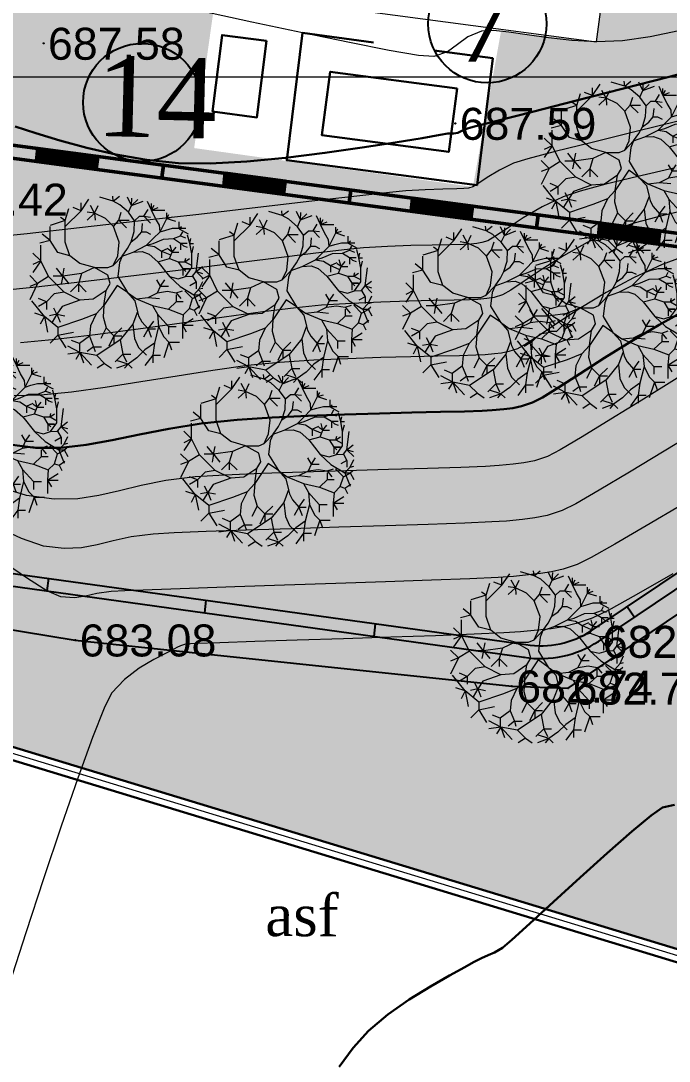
# Model space of a CAD drawing. Header units: feet. Extents: x 3381 to 683784, y 675186 to 4376258.
# Drawn here: x 682623.79 to 682644.05, y 4375672.92 to 4375705.45 of the extents above; entities that cross this region are included whole.
import ezdxf

# ---------------------------------------------------------------- set-up
doc = ezdxf.new("R2010")
doc.units = ezdxf.units.FT
doc.header["$MEASUREMENT"] = 0
doc.header["$PDMODE"] = 34
doc.header["$PDSIZE"] = 0.01
doc.linetypes.add('DUZ', pattern=[0])
doc.layers.get('0').update_dxf_attribs({"linetype": 'CONTINUOUS'})
for name, color, linetype in [('0_Point_Height', 2, 'CONTINUOUS'), ('0_Point_Point', 7, 'CONTINUOUS'), ('Layer8', 7, 'CONTINUOUS'), ('Yazilar', 7, 'CONTINUOUS')]:
    doc.layers.add(name, color=color, linetype=linetype)
for name, color, linetype, lineweight in [('ANA HORIZONTAL', 24, 'CONTINUOUS', 30), ('HORIZANTAL', 24, 'CONTINUOUS', 13), ('km setka', 170, 'CONTINUOUS', 15), ('su xtti', 7, 'CONTINUOUS', 30), ('дерево', 96, 'CONTINUOUS', 5)]:
    doc.layers.add(name, color=color, linetype=linetype, lineweight=lineweight)
doc.styles.get("Standard").update_dxf_attribs({"font": 'arial.ttf', "height": 2})
doc.styles.add('style5', font='ariall.ttf', dxfattribs={"height": 400})
doc.linetypes.add('FENCELINE2', pattern='A,6.35,-2.54,[132,ltypeshp.shx,S=2.54,R=0,X=-2.54,Y=0],-2.54,25.4', length=36.83)
pattern_1 = [(90, (1766.15535, 840.54114), (-0.707106781, 0.707106781), [0.1875, -1.226713563]), (45, (1766.1554, 840.5411), (-0.70710678119, 0.70710678119), [0.1875, -0.8125]), (135, (1766.1554, 840.5411), (-0.70710678119, -0.70710678119), [0.1875, -0.8125])]

# ---------------------------------------------------------------- blocks, each defined once
blk = doc.blocks.new('kuknar')
at = {"layer": 'дерево'}
for p, q in [((8656750.03, 4482479.77), (8656745.71, 4482481.06)), ((8656750.03, 4482479.77), (8656749.86, 4482481.34)), ((8656750.03, 4482479.77), (8656752.02, 4482481.34)), ((8656755.89, 4482478.34), (8656754.6, 4482481.06)), ((8656739.67, 4482476.7), (8656737.14, 4482477.71)), ((8656739.67, 4482476.7), (8656742.2, 4482480.4)), ((8656739.67, 4482476.7), (8656739.67, 4482479.23)), ((8656744.05, 4482475.86), (8656742.69, 4482478.39)), ((8656744.05, 4482475.86), (8656745.22, 4482478.39)), ((8656752.16, 4482478.62), (8656750.03, 4482479.77)), ((8656754.9, 4482476.18), (8656752.16, 4482478.62)), ((8656754.9, 4482476.18), (8656755.89, 4482478.34)), ((8656755.89, 4482478.34), (8656756.03, 4482480.78)), ((8656755.89, 4482478.34), (8656757.9, 4482480.33)), ((8656755.89, 4482478.34), (8656759.61, 4482479.77)), ((8656762.35, 4482476.89), (8656761.07, 4482479.63)), ((8656762.35, 4482476.89), (8656762.35, 4482479.04)), ((8656762.35, 4482476.89), (8656763.2, 4482478.48)), ((8656762.35, 4482476.89), (8656764.49, 4482477.75)), ((8656734.6, 4482473.51), (8656733.1, 4482474.52)), ((8656734.6, 4482473.51), (8656735.8, 4482477.38)), ((8656734.6, 4482471.66), (8656739.67, 4482476.7)), ((8656744.05, 4482475.86), (8656741.68, 4482476.21)), ((8656744.05, 4482475.86), (8656741.68, 4482473.68)), ((8656747.59, 4482474.17), (8656744.05, 4482475.86)), ((8656744.05, 4482475.86), (8656744.21, 4482473.68)), ((8656751.78, 4482473.68), (8656752.63, 4482476.21)), ((8656756.89, 4482473.47), (8656754.9, 4482476.18)), ((8656756.89, 4482473.47), (8656758.46, 4482474.9)), ((8656758.46, 4482474.9), (8656759.92, 4482474.9)), ((8656759.92, 4482474.9), (8656761.21, 4482477.05)), ((8656759.92, 4482474.9), (8656762.05, 4482472.74)), ((8656759.92, 4482474.9), (8656762.05, 4482474.61)), ((8656763.64, 4482474.17), (8656762.35, 4482476.89)), ((8656762.35, 4482476.89), (8656766.64, 4482476.89)), ((8656767.23, 4482474.17), (8656767.23, 4482476.04)), ((8656767.23, 4482474.17), (8656767.93, 4482475.46)), ((8656767.23, 4482474.17), (8656769.08, 4482474.75)), ((8656734.6, 4482473.51), (8656729.73, 4482471.99)), ((8656729.73, 4482467.11), (8656729.73, 4482471.66)), ((8656734.6, 4482471.66), (8656734.6, 4482473.51)), ((8656734.6, 4482466.6), (8656734.6, 4482471.66)), ((8656750.1, 4482471.66), (8656747.59, 4482474.17)), ((8656750.1, 4482471.66), (8656751.78, 4482473.68)), ((8656751.95, 4482466.6), (8656750.1, 4482471.66)), ((8656751.78, 4482473.68), (8656754.32, 4482471.15)), ((8656751.78, 4482473.68), (8656755.16, 4482473.68)), ((8656756.75, 4482470.02), (8656756.89, 4482473.47)), ((8656759.19, 4482469.88), (8656759.47, 4482472.6)), ((8656764.93, 4482472.01), (8656763.64, 4482474.17)), ((8656765.07, 4482469.88), (8656764.93, 4482472.01)), ((8656765.07, 4482469.88), (8656767.23, 4482474.17)), ((8656766.93, 4482470.44), (8656769.08, 4482471.03)), ((8656767.23, 4482474.17), (8656770.09, 4482473.3)), ((8656769.08, 4482471.03), (8656771.24, 4482471.03)), ((8656771.24, 4482471.03), (8656771.24, 4482473.16)), ((8656771.24, 4482471.03), (8656771.94, 4482471.59)), ((8656771.24, 4482471.03), (8656773.39, 4482471.03)), ((8656729.73, 4482467.11), (8656727.2, 4482469.13)), ((8656755.75, 4482466.72), (8656756.75, 4482470.02)), ((8656755.75, 4482466.72), (8656757.76, 4482468.15)), ((8656757.76, 4482468.15), (8656759.19, 4482469.88)), ((8656759.19, 4482469.88), (8656760.62, 4482469.88)), ((8656760.62, 4482469.88), (8656762.05, 4482469.15)), ((8656760.76, 4482465.57), (8656762.92, 4482467.72)), ((8656762.92, 4482467.72), (8656765.07, 4482469.88)), ((8656765.07, 4482469.88), (8656766.93, 4482470.44)), ((8656766.22, 4482467.58), (8656769.36, 4482467.72)), ((8656769.36, 4482467.72), (8656771.66, 4482468.59)), ((8656769.36, 4482467.72), (8656771.66, 4482466.29)), ((8656771.24, 4482470.86), (8656774.1, 4482469.29)), ((8656771.66, 4482468.59), (8656772.39, 4482469.88)), ((8656771.66, 4482468.59), (8656773.25, 4482468)), ((8656774.68, 4482466.15), (8656773.96, 4482468.87)), ((8656774.68, 4482466.15), (8656774.96, 4482467.72)), ((8656729.73, 4482467.11), (8656726.38, 4482466.27)), ((8656726.71, 4482460.55), (8656726.71, 4482465.59)), ((8656732.26, 4482463.22), (8656729.73, 4482467.11)), ((8656736.13, 4482462.22), (8656734.6, 4482466.6)), ((8656751.46, 4482462.22), (8656751.95, 4482466.6)), ((8656752.89, 4482462.12), (8656754.6, 4482464.56)), ((8656754.6, 4482464.56), (8656755.75, 4482466.72)), ((8656756.47, 4482463.41), (8656760.76, 4482465.57)), ((8656760.76, 4482465.57), (8656762.92, 4482466.15)), ((8656760.76, 4482465.57), (8656763.34, 4482465.15)), ((8656762.92, 4482466.15), (8656766.22, 4482467.58)), ((8656763.34, 4482465.15), (8656765.5, 4482463.72)), ((8656765.5, 4482463.72), (8656767.65, 4482464.7)), ((8656768.94, 4482463.41), (8656767.65, 4482464.28)), ((8656768.94, 4482463.41), (8656768.38, 4482465.57)), ((8656768.94, 4482463.41), (8656770.23, 4482465)), ((8656771.66, 4482466.29), (8656771.66, 4482464.14)), ((8656771.66, 4482466.29), (8656773.82, 4482466.29)), ((8656771.66, 4482466.29), (8656772.67, 4482465.43)), ((8656772.67, 4482465.43), (8656773.82, 4482465)), ((8656775.25, 4482462.85), (8656774.68, 4482466.15)), ((8656774.68, 4482466.15), (8656775.83, 4482466.15)), ((8656775.25, 4482462.85), (8656775.83, 4482465.15)), ((8656726.71, 4482460.55), (8656724.18, 4482463.06)), ((8656736.13, 4482462.22), (8656732.26, 4482463.22)), ((8656739.34, 4482459.71), (8656736.13, 4482462.22)), ((8656750.03, 4482459.12), (8656751.46, 4482462.22)), ((8656750.03, 4482459.12), (8656752.89, 4482462.12)), ((8656752.89, 4482462.12), (8656752.02, 4482459.99)), ((8656752.89, 4482462.12), (8656756.47, 4482463.41)), ((8656756.47, 4482463.41), (8656759.33, 4482463.55)), ((8656759.33, 4482463.55), (8656761.63, 4482462.71)), ((8656761.63, 4482462.71), (8656764.35, 4482460.27)), ((8656764.35, 4482460.27), (8656768.07, 4482461.28)), ((8656765.5, 4482463.72), (8656765.5, 4482461.56)), ((8656765.5, 4482463.72), (8656768.21, 4482462.57)), ((8656768.07, 4482461.28), (8656768.94, 4482463.41)), ((8656768.07, 4482461.28), (8656770.96, 4482460.27)), ((8656768.94, 4482463.41), (8656771.1, 4482463.41)), ((8656773.09, 4482460.27), (8656773.39, 4482461.42)), ((8656773.09, 4482460.27), (8656774.54, 4482461.28)), ((8656775.25, 4482458.4), (8656775.25, 4482462.85)), ((8656776.67, 4482457.11), (8656777.4, 4482462.99)), ((8656726.71, 4482460.55), (8656724.18, 4482459.36)), ((8656726.71, 4482460.55), (8656724.18, 4482456.85)), ((8656729.24, 4482455.49), (8656726.71, 4482460.55)), ((8656733.78, 4482455.65), (8656731.75, 4482458.18)), ((8656733.78, 4482455.65), (8656734.28, 4482458.18)), ((8656744, 4482458.4), (8656739.34, 4482459.71)), ((8656744, 4482458.4), (8656739.83, 4482456.5)), ((8656748.29, 4482455.96), (8656744, 4482458.4)), ((8656744, 4482458.4), (8656748.29, 4482458.4)), ((8656748.29, 4482458.4), (8656750.03, 4482459.12)), ((8656752.02, 4482459.99), (8656751.46, 4482455.54)), ((8656764.35, 4482460.27), (8656768.07, 4482455.54)), ((8656770.96, 4482460.27), (8656773.09, 4482460.27)), ((8656770.96, 4482460.27), (8656772.39, 4482457.97)), ((8656772.39, 4482457.97), (8656774.54, 4482457.97)), ((8656774.54, 4482457.97), (8656772.39, 4482457.97)), ((8656772.39, 4482457.97), (8656772.39, 4482455.82)), ((8656772.39, 4482457.97), (8656773.39, 4482457.11)), ((8656773.09, 4482460.27), (8656774.96, 4482459.26)), ((8656773.25, 4482455.54), (8656775.25, 4482458.4)), ((8656776.67, 4482457.11), (8656778.69, 4482458.7)), ((8656725.7, 4482453.31), (8656723.17, 4482455.82)), ((8656729.24, 4482455.49), (8656725.7, 4482453.31)), ((8656734.28, 4482450.45), (8656729.24, 4482455.49)), ((8656733.78, 4482455.65), (8656730.74, 4482455.65)), ((8656733.78, 4482455.65), (8656733.27, 4482453.15)), ((8656739.83, 4482456.5), (8656733.78, 4482455.65)), ((8656733.78, 4482455.65), (8656735.8, 4482453.15)), ((8656739.83, 4482456.5), (8656738.82, 4482453.15)), ((8656749.02, 4482453.24), (8656748.29, 4482455.96)), ((8656751.46, 4482455.54), (8656754.6, 4482450.38)), ((8656765.26, 4482452.47), (8656764.07, 4482454.48)), ((8656765.26, 4482452.47), (8656766.6, 4482454.48)), ((8656768.07, 4482455.54), (8656771.52, 4482452.37)), ((8656768.07, 4482455.54), (8656770.96, 4482454.81)), ((8656770.96, 4482454.81), (8656773.25, 4482455.54)), ((8656773.25, 4482455.54), (8656775.53, 4482455.68)), ((8656775.53, 4482455.68), (8656776.67, 4482457.11)), ((8656775.53, 4482455.68), (8656776.67, 4482453.66)), ((8656776.67, 4482457.11), (8656778.83, 4482454.95)), ((8656776.67, 4482457.11), (8656778.69, 4482456.54)), ((8656725.7, 4482453.31), (8656723.17, 4482452.3)), ((8656725.7, 4482453.31), (8656723.17, 4482448.08)), ((8656738.82, 4482453.15), (8656736.29, 4482450.61)), ((8656738.82, 4482453.15), (8656741.35, 4482450.61)), ((8656738.82, 4482453.15), (8656738.82, 4482450.61)), ((8656747.73, 4482451.08), (8656743.53, 4482448.25)), ((8656751.32, 4482452.68), (8656747, 4482446.21)), ((8656747, 4482446.21), (8656747.73, 4482451.08)), ((8656747.73, 4482451.08), (8656749.02, 4482453.24)), ((8656754.6, 4482450.38), (8656751.32, 4482452.68)), ((8656764.25, 4482450.26), (8656765.26, 4482452.47)), ((8656765.26, 4482452.47), (8656767.77, 4482452.47)), ((8656770.3, 4482450.26), (8656772.32, 4482450.94)), ((8656771.52, 4482452.37), (8656775.97, 4482449.65)), ((8656775.53, 4482448.41), (8656773, 4482450.94)), ((8656776.67, 4482453.66), (8656774.68, 4482452.51)), ((8656775.97, 4482449.65), (8656777.68, 4482451.53)), ((8656776.67, 4482453.66), (8656776.67, 4482451.53)), ((8656777.68, 4482451.53), (8656778.83, 4482453.97)), ((8656777.68, 4482451.53), (8656778.83, 4482451.81)), ((8656727.88, 4482442.69), (8656723.85, 4482447.75)), ((8656728.56, 4482447.4), (8656726.03, 4482448.41)), ((8656731.09, 4482449.93), (8656728.56, 4482447.4)), ((8656734.28, 4482450.45), (8656731.09, 4482449.93)), ((8656739.34, 4482447.92), (8656733.6, 4482445.9)), ((8656739.34, 4482447.92), (8656734.28, 4482450.45)), ((8656743.53, 4482448.25), (8656739.34, 4482447.92)), ((8656754.6, 4482450.38), (8656757.48, 4482448.36)), ((8656754.6, 4482450.38), (8656757.01, 4482447.75)), ((8656757.01, 4482447.75), (8656757.85, 4482444.22)), ((8656757.48, 4482448.36), (8656761.21, 4482448.76)), ((8656757.48, 4482448.36), (8656762.64, 4482446.21)), ((8656761.21, 4482448.76), (8656764.25, 4482450.26)), ((8656761.21, 4482448.76), (8656764.91, 4482448.41)), ((8656764.25, 4482450.26), (8656767.44, 4482450.78)), ((8656767.44, 4482450.78), (8656770.3, 4482450.26)), ((8656770.3, 4482450.26), (8656771.82, 4482448.41)), ((8656770.37, 4482447.5), (8656770.37, 4482449.65)), ((8656774.52, 4482445.22), (8656775.53, 4482448.41)), ((8656775.53, 4482448.41), (8656778.06, 4482449.77)), ((8656775.97, 4482449.65), (8656777.68, 4482445.36)), ((8656775.97, 4482449.65), (8656777.68, 4482449.65)), ((8656777.68, 4482449.65), (8656778.55, 4482450.38)), ((8656777.68, 4482449.65), (8656778.83, 4482447.5)), ((8656728.56, 4482447.4), (8656726.03, 4482445.9)), ((8656728.56, 4482447.4), (8656728.56, 4482444.9)), ((8656731.93, 4482443.37), (8656730.9, 4482445.39)), ((8656733.6, 4482445.9), (8656731.93, 4482443.37)), ((8656747, 4482446.21), (8656744.54, 4482443.54)), ((8656747, 4482446.21), (8656746.75, 4482442.53)), ((8656757.85, 4482444.22), (8656756.33, 4482440.16)), ((8656757.85, 4482444.22), (8656758.18, 4482442.86)), ((8656762.64, 4482446.21), (8656767.79, 4482445.06)), ((8656762.64, 4482446.21), (8656764.25, 4482443.37)), ((8656767.79, 4482445.06), (8656770.37, 4482447.5)), ((8656767.79, 4482445.06), (8656772.53, 4482443.21)), ((8656770.37, 4482447.5), (8656772.53, 4482447.5)), ((8656772.53, 4482443.21), (8656774.52, 4482445.22)), ((8656774.52, 4482445.22), (8656776.02, 4482444.71)), ((8656776.02, 4482444.71), (8656777.87, 4482446.07)), ((8656776.02, 4482444.71), (8656776.86, 4482443.04)), ((8656727.88, 4482442.69), (8656724.85, 4482443.7)), ((8656727.88, 4482442.69), (8656726.54, 4482440.16)), ((8656732.26, 4482439.15), (8656727.88, 4482442.69)), ((8656727.88, 4482442.69), (8656728.89, 4482437.65)), ((8656731.93, 4482443.37), (8656729.57, 4482442.86)), ((8656731.93, 4482443.37), (8656730.41, 4482440.84)), ((8656731.93, 4482443.37), (8656734.44, 4482442.86)), ((8656731.93, 4482443.37), (8656732.94, 4482440.84)), ((8656739.83, 4482441.68), (8656732.26, 4482439.15)), ((8656744.54, 4482443.54), (8656739.83, 4482441.68)), ((8656744.54, 4482443.54), (8656742.69, 4482439.67)), ((8656746.75, 4482442.53), (8656747.75, 4482438.99)), ((8656758.18, 4482442.86), (8656759.19, 4482441)), ((8656759.19, 4482441), (8656761.21, 4482438.66)), ((8656761.21, 4482438.66), (8656763.06, 4482441.19)), ((8656764.25, 4482443.37), (8656764.58, 4482439.5)), ((8656764.25, 4482443.37), (8656767.77, 4482439.5)), ((8656772.53, 4482443.21), (8656772.25, 4482439.9)), ((8656772.25, 4482439.9), (8656775.69, 4482442.06)), ((8656732.26, 4482439.15), (8656732.26, 4482436.65)), ((8656732.26, 4482436.65), (8656737.3, 4482437.65)), ((8656742.69, 4482439.67), (8656742.36, 4482436.29)), ((8656747.75, 4482438.99), (8656746.07, 4482435.64)), ((8656747.75, 4482438.99), (8656750.26, 4482436.46)), ((8656750.26, 4482436.46), (8656752.79, 4482438.99)), ((8656756.33, 4482440.16), (8656752.3, 4482435.12)), ((8656756.33, 4482440.16), (8656756.85, 4482435.64)), ((8656761.21, 4482438.66), (8656759.71, 4482435.97)), ((8656761.21, 4482438.66), (8656763.57, 4482438.66)), ((8656761.21, 4482438.66), (8656762.21, 4482435.97)), ((8656764.58, 4482439.5), (8656763.25, 4482434.11)), ((8656764.58, 4482439.5), (8656766.27, 4482436.13)), ((8656767.77, 4482439.5), (8656767.77, 4482436.97)), ((8656767.77, 4482439.5), (8656770.3, 4482439.5)), ((8656772.25, 4482439.9), (8656772.25, 4482435.61)), ((8656772.25, 4482439.9), (8656773.53, 4482437.75)), ((8656772.25, 4482439.9), (8656775.69, 4482439.9)), ((8656732.26, 4482436.65), (8656729.73, 4482434.11)), ((8656732.26, 4482436.65), (8656734.79, 4482432.59)), ((8656739.15, 4482433.95), (8656736.64, 4482434.96)), ((8656742.36, 4482436.29), (8656739.15, 4482433.95)), ((8656742.36, 4482436.29), (8656743.7, 4482432.94)), ((8656752.3, 4482435.12), (8656744.71, 4482430.08)), ((8656750.26, 4482436.46), (8656748.6, 4482433.11)), ((8656750.26, 4482436.46), (8656752.79, 4482436.46)), ((8656750.26, 4482436.46), (8656750.26, 4482433.95)), ((8656752.3, 4482435.12), (8656753.14, 4482430.57)), ((8656756.85, 4482435.64), (8656758.18, 4482432.75)), ((8656766.27, 4482436.13), (8656767.96, 4482434.44)), ((8656767.96, 4482434.44), (8656766.27, 4482429.4)), ((8656767.96, 4482434.44), (8656771.31, 4482434.44)), ((8656767.96, 4482434.44), (8656768.8, 4482431.93)), ((8656739.34, 4482431.09), (8656735.45, 4482433.11)), ((8656739.34, 4482431.09), (8656735.45, 4482430.57)), ((8656739.34, 4482431.09), (8656737.98, 4482428.89)), ((8656739.15, 4482433.95), (8656739.15, 4482431.42)), ((8656744.71, 4482430.08), (8656739.34, 4482431.09)), ((8656739.34, 4482431.09), (8656743.04, 4482427.04)), ((8656739.34, 4482431.09), (8656740.51, 4482427.72)), ((8656743.7, 4482432.94), (8656741.68, 4482431.42)), ((8656743.7, 4482432.94), (8656746.23, 4482432.94)), ((8656743.7, 4482432.94), (8656744.21, 4482431.42)), ((8656760.2, 4482431.93), (8656757.67, 4482429.4)), ((8656758.18, 4482432.75), (8656760.71, 4482430.25)), ((8656763.25, 4482434.11), (8656760.2, 4482431.93)), ((8656763.25, 4482434.11), (8656762.73, 4482430.25)), ((8656744.71, 4482430.08), (8656747.24, 4482427.55)), ((8656747.24, 4482427.55), (8656744.89, 4482426.03)), ((8656747.24, 4482427.55), (8656749.44, 4482426.03)), ((8656753.14, 4482430.57), (8656750.61, 4482428.04)), ((8656754.81, 4482427.39), (8656751.1, 4482428.56)), ((8656753.14, 4482430.57), (8656755.65, 4482430.57)), ((8656753.14, 4482430.57), (8656754.32, 4482428.04)), ((8656757.67, 4482429.4), (8656754.81, 4482427.39)), ((8656762.73, 4482430.25), (8656760.2, 4482426.87)), ((8656762.73, 4482430.25), (8656765.26, 4482430.25)), ((8656762.73, 4482430.25), (8656762.73, 4482427.72)), ((8656754.81, 4482427.39), (8656751.1, 4482426.03)), ((8656754.81, 4482427.39), (8656753.64, 4482426.03)), ((8656754.81, 4482427.39), (8656756.17, 4482426.03))]:
    blk.add_line(p, q, dxfattribs=at)

msp = doc.modelspace()

# ---------------------------------------------------------------- hatches: boundary and pattern name
at = {"lineweight": 25}
h = msp.add_hatch(dxfattribs=at)
h.set_pattern_fill('GRASS', color=3)
h.set_pattern_definition(pattern_1)
edge = h.paths.add_edge_path(flags=16)
edge.add_arc((682579.126, 4375717.036), 3.56, 0, 360)
edge = h.paths.add_edge_path()
edge.add_line((682581.918, 4375719.244), (682586.455, 4375718.637))
edge.add_line((682586.455, 4375718.637), (682586.842, 4375721.526))
edge.add_line((682586.842, 4375721.526), (682579.516, 4375722.515))
edge.add_line((682579.516, 4375722.515), (682581.657, 4375738.371))
edge.add_line((682581.657, 4375738.371), (682590.03, 4375737.24))
edge.add_line((682590.03, 4375737.24), (682590.757, 4375742.624))
edge.add_line((682590.757, 4375742.624), (682586.105, 4375743.295))
edge.add_line((682586.105, 4375743.295), (682586.919, 4375748.936))
edge.add_line((682586.919, 4375748.936), (682595.041, 4375747.783))
edge.add_line((682595.041, 4375747.783), (682598.787, 4375774.898))
edge.add_line((682598.787, 4375774.898), (682598.88, 4375775.588))
edge.add_line((682598.88, 4375775.588), (682598.609, 4375775.095))
edge.add_line((682598.609, 4375775.095), (682561.072, 4375701.765))
edge.add_line((682561.072, 4375701.765), (682652.667, 4375673.889))
edge.add_line((682652.667, 4375673.889), (682684.525, 4375754.529))
edge.add_line((682684.525, 4375754.529), (682677.414, 4375757.25))
edge.add_line((682677.414, 4375757.25), (682675.66, 4375752.667))
edge.add_line((682675.66, 4375752.667), (682667.296, 4375755.6))
edge.add_arc((682826.725, 4375690.715), 172.127, 157.85455, 159.31778)
edge.add_line((682665.691, 4375751.508), (682679.056, 4375749.711))
edge.add_line((682679.056, 4375749.711), (682678.314, 4375744.463))
edge.add_line((682678.314, 4375744.463), (682664.985, 4375746.27))
edge.add_arc((682665.285, 4375743.129), 3.155, 95.4615, 167.5925)
edge.add_line((682662.203, 4375743.807), (682662.203, 4375742.852))
edge.add_line((682662.203, 4375742.852), (682663.87, 4375743.246))
edge.add_line((682663.87, 4375743.246), (682669.462, 4375742.267))
edge.add_line((682669.462, 4375742.267), (682667.512, 4375729.083))
edge.add_line((682667.512, 4375729.083), (682667.293, 4375729.083))
edge.add_line((682667.293, 4375729.083), (682662.203, 4375729.801))
edge.add_line((682662.203, 4375729.801), (682662.815, 4375735.168))
edge.add_line((682662.815, 4375735.168), (682667.918, 4375734.469))
edge.add_line((682667.918, 4375734.469), (682668.269, 4375737.031))
edge.add_line((682668.269, 4375737.031), (682663.089, 4375737.741))
edge.add_line((682663.089, 4375737.741), (682663.684, 4375742.829))
edge.add_line((682663.684, 4375742.829), (682662.104, 4375742.62))
edge.add_line((682662.104, 4375742.62), (682660.048, 4375726.654))
edge.add_line((682660.048, 4375726.654), (682668.784, 4375725.445))
edge.add_line((682668.784, 4375725.445), (682667.953, 4375718.089))
edge.add_line((682667.953, 4375718.089), (682659.17, 4375719.305))
edge.add_line((682659.17, 4375719.305), (682658.791, 4375716.654))
edge.add_line((682658.791, 4375716.654), (682652.663, 4375717.458))
edge.add_arc((682652.227, 4375707.467), 10, 87.4993, 110.7786)
edge.add_line((682648.679, 4375716.817), (682658.429, 4375715.391))
edge.add_line((682658.429, 4375715.391), (682657.802, 4375711.896))
edge.add_line((682657.802, 4375711.896), (682654.491, 4375712.422))
edge.add_line((682654.491, 4375712.422), (682654.885, 4375715.496))
edge.add_line((682654.885, 4375715.496), (682652.353, 4375715.831))
edge.add_line((682652.353, 4375715.831), (682651.948, 4375712.769))
edge.add_line((682651.948, 4375712.769), (682648.624, 4375713.209))
edge.add_line((682648.624, 4375713.209), (682648.977, 4375716.307))
edge.add_line((682648.977, 4375716.307), (682648.183, 4375716.613))
edge.add_arc((682652.396, 4375707.255), 10.263, 114.2395, 179.0096)
edge.add_line((682642.135, 4375707.432), (682641.785, 4375704.796))
edge.add_line((682641.785, 4375704.796), (682638.798, 4375705.123))
edge.add_line((682638.798, 4375705.123), (682637.918, 4375700.26))
edge.add_line((682637.918, 4375700.26), (682629.208, 4375701.474))
edge.add_line((682629.208, 4375701.474), (682629.896, 4375706.374))
edge.add_line((682629.896, 4375706.374), (682622.97, 4375707.293))
edge.add_line((682622.97, 4375707.293), (682622.557, 4375704.184))
edge.add_line((682622.557, 4375704.184), (682595.928, 4375707.777))
edge.add_line((682595.928, 4375707.777), (682585.207, 4375709.32))
edge.add_line((682585.207, 4375709.32), (682586.256, 4375717.15))
edge.add_line((682586.256, 4375717.15), (682582.635, 4375717.635))
edge.add_arc((682579.126, 4375717.036), 3.56, 9.688, 38.3434)
h = msp.add_hatch(dxfattribs=at)
h.set_pattern_fill('GRASS', color=3)
h.set_pattern_definition(pattern_1)
edge = h.paths.add_edge_path(flags=16)
edge.add_arc((682579.126, 4375717.036), 3.56, 0, 360)
edge = h.paths.add_edge_path()
edge.add_line((682581.918, 4375719.244), (682586.455, 4375718.637))
edge.add_line((682586.455, 4375718.637), (682586.842, 4375721.526))
edge.add_line((682586.842, 4375721.526), (682579.516, 4375722.515))
edge.add_line((682579.516, 4375722.515), (682581.657, 4375738.371))
edge.add_line((682581.657, 4375738.371), (682590.03, 4375737.24))
edge.add_line((682590.03, 4375737.24), (682590.757, 4375742.624))
edge.add_line((682590.757, 4375742.624), (682586.105, 4375743.295))
edge.add_line((682586.105, 4375743.295), (682586.919, 4375748.936))
edge.add_line((682586.919, 4375748.936), (682595.041, 4375747.783))
edge.add_line((682595.041, 4375747.783), (682598.787, 4375774.898))
edge.add_line((682598.787, 4375774.898), (682598.88, 4375775.588))
edge.add_line((682598.88, 4375775.588), (682598.609, 4375775.095))
edge.add_line((682598.609, 4375775.095), (682561.072, 4375701.765))
edge.add_line((682561.072, 4375701.765), (682652.667, 4375673.889))
edge.add_line((682652.667, 4375673.889), (682684.525, 4375754.529))
edge.add_line((682684.525, 4375754.529), (682677.414, 4375757.25))
edge.add_line((682677.414, 4375757.25), (682675.66, 4375752.667))
edge.add_line((682675.66, 4375752.667), (682667.296, 4375755.6))
edge.add_arc((682826.725, 4375690.715), 172.127, 157.85455, 159.31778)
edge.add_line((682665.691, 4375751.508), (682679.056, 4375749.711))
edge.add_line((682679.056, 4375749.711), (682678.314, 4375744.463))
edge.add_line((682678.314, 4375744.463), (682664.985, 4375746.27))
edge.add_arc((682665.285, 4375743.129), 3.155, 95.4615, 167.5925)
edge.add_line((682662.203, 4375743.807), (682662.203, 4375742.852))
edge.add_line((682662.203, 4375742.852), (682663.87, 4375743.246))
edge.add_line((682663.87, 4375743.246), (682669.462, 4375742.267))
edge.add_line((682669.462, 4375742.267), (682667.512, 4375729.083))
edge.add_line((682667.512, 4375729.083), (682667.293, 4375729.083))
edge.add_line((682667.293, 4375729.083), (682662.203, 4375729.801))
edge.add_line((682662.203, 4375729.801), (682662.815, 4375735.168))
edge.add_line((682662.815, 4375735.168), (682667.918, 4375734.469))
edge.add_line((682667.918, 4375734.469), (682668.269, 4375737.031))
edge.add_line((682668.269, 4375737.031), (682663.089, 4375737.741))
edge.add_line((682663.089, 4375737.741), (682663.684, 4375742.829))
edge.add_line((682663.684, 4375742.829), (682662.104, 4375742.62))
edge.add_line((682662.104, 4375742.62), (682660.048, 4375726.654))
edge.add_line((682660.048, 4375726.654), (682668.784, 4375725.445))
edge.add_line((682668.784, 4375725.445), (682667.953, 4375718.089))
edge.add_line((682667.953, 4375718.089), (682659.17, 4375719.305))
edge.add_line((682659.17, 4375719.305), (682658.791, 4375716.654))
edge.add_line((682658.791, 4375716.654), (682652.663, 4375717.458))
edge.add_arc((682652.227, 4375707.467), 10, 87.4993, 110.7786)
edge.add_line((682648.679, 4375716.817), (682658.429, 4375715.391))
edge.add_line((682658.429, 4375715.391), (682657.802, 4375711.896))
edge.add_line((682657.802, 4375711.896), (682654.491, 4375712.422))
edge.add_line((682654.491, 4375712.422), (682654.885, 4375715.496))
edge.add_line((682654.885, 4375715.496), (682652.353, 4375715.831))
edge.add_line((682652.353, 4375715.831), (682651.948, 4375712.769))
edge.add_line((682651.948, 4375712.769), (682648.624, 4375713.209))
edge.add_line((682648.624, 4375713.209), (682648.977, 4375716.307))
edge.add_line((682648.977, 4375716.307), (682648.183, 4375716.613))
edge.add_arc((682652.396, 4375707.255), 10.263, 114.2395, 179.0096)
edge.add_line((682642.135, 4375707.432), (682641.785, 4375704.796))
edge.add_line((682641.785, 4375704.796), (682638.798, 4375705.123))
edge.add_line((682638.798, 4375705.123), (682637.918, 4375700.26))
edge.add_line((682637.918, 4375700.26), (682629.208, 4375701.474))
edge.add_line((682629.208, 4375701.474), (682629.896, 4375706.374))
edge.add_line((682629.896, 4375706.374), (682622.97, 4375707.293))
edge.add_line((682622.97, 4375707.293), (682623.404, 4375710.567))
edge.add_arc((682620.431, 4375710.962), 3, 352.4412, 442.1402)
edge.add_line((682620.841, 4375713.934), (682608.946, 4375715.58))
edge.add_line((682608.946, 4375715.58), (682607.684, 4375706.157))
edge.add_line((682607.684, 4375706.157), (682600.38, 4375707.136))
edge.add_line((682600.38, 4375707.136), (682601.634, 4375716.585))
edge.add_line((682601.634, 4375716.585), (682598.619, 4375717.007))
edge.add_line((682598.619, 4375717.007), (682597.358, 4375707.502))
edge.add_line((682597.358, 4375707.502), (682595.928, 4375707.777))
edge.add_line((682595.928, 4375707.777), (682585.207, 4375709.32))
edge.add_line((682585.207, 4375709.32), (682586.256, 4375717.15))
edge.add_line((682586.256, 4375717.15), (682582.635, 4375717.635))
edge.add_arc((682579.126, 4375717.036), 3.56, 9.688, 38.3434)
at = {"lineweight": 50}
h = msp.add_hatch(dxfattribs=at)
h.set_pattern_fill('ANSI31', scale=0.3, angle=-0.0118)
h.set_pattern_definition([(44.9882312419, (-3355.419316, -193.95365), (-0.0265110571503, 0.02652195031993), [])])
h.paths.add_polyline_path([(682624.327, 4375701.461), (682626.202, 4375701.21), (682626.148, 4375700.827), (682624.283, 4375701.074)])
h = msp.add_hatch(dxfattribs=at)
h.set_pattern_fill('ANSI31', scale=0.3, angle=-0.0118)
h.set_pattern_definition([(44.9882312419, (-3349.572713, -194.743585), (-0.0265110571503, 0.02652195031993), [])])
h.paths.add_polyline_path([(682630.175, 4375700.686), (682632.049, 4375700.437), (682631.995, 4375700.037), (682630.13, 4375700.284)])
h = msp.add_hatch(dxfattribs=at)
h.set_pattern_fill('ANSI31', scale=0.3, angle=-0.0118)
h.set_pattern_definition([(44.9882312419, (-3343.71086, -195.52407), (-0.0265110571503, 0.02652195031993), [])])
h.paths.add_polyline_path([(682636.037, 4375699.908), (682637.912, 4375699.658), (682637.856, 4375699.257), (682635.992, 4375699.503)])
h = msp.add_hatch(dxfattribs=at)
h.set_pattern_fill('ANSI31', scale=0.3, angle=-0.0118)
h.set_pattern_definition([(44.9882312419, (-3337.862755, -196.302728), (-0.0265110571503, 0.02652195031993), [])])
h.paths.add_polyline_path([(682641.886, 4375699.131), (682643.761, 4375698.881), (682643.705, 4375698.478), (682641.84, 4375698.725)])

# ---------------------------------------------------------------- linework, layer by layer
at = {"color": 7, "lineweight": 50}
for p, q in [((682628.248, 4375700.942, -686.994), (682628.197, 4375700.557, -686.994)), ((682634.108, 4375700.148, -686.994), (682634.057, 4375699.765, -686.994)), ((682639.957, 4375699.371, -686.994), (682639.905, 4375698.986, -686.994))]:
    msp.add_line(p, q, dxfattribs=at)
at = {"linetype": 'Continuous'}
for p, q in [((682641.62, 4375686.382, -4.224), (682658.033, 4375697.417, -4.152)), ((682641.843, 4375686.05, -4.224), (682658.256, 4375697.085, -4.152)), ((682617.687, 4375688.991, -3.265), (682639.569, 4375685.95, -4.224)), ((682617.234, 4375688.65, -3.248), (682639.514, 4375685.553, -4.224)), ((682624.654, 4375688.023, -686.994), (682624.607, 4375687.626, -686.994)), ((682629.577, 4375687.339, -686.994), (682629.53, 4375686.941, -686.994)), ((682642.743, 4375687.138, -686.994), (682642.967, 4375686.806, -686.994)), ((682634.869, 4375686.603, -686.994), (682634.822, 4375686.206, -686.994)), ((682639.137, 4375684.652, -4.257), (682640.898, 4375684.587, -4.285))]:
    msp.add_line(p, q, dxfattribs=at)
at = {"color": 30, "linetype": 'Continuous'}
for p, q in [((682640.898, 4375684.587, -4.285), (682652.125, 4375692.18, -4.174)), ((682614.496, 4375687.869, -3.293), (682625.493, 4375686.093, -3.919)), ((682625.493, 4375686.093, -3.919), (682639.137, 4375684.652, -4.257))]:
    msp.add_line(p, q, dxfattribs=at)
at = {"color": 7, "lineweight": 30, "elevation": -686.994}
for points in [[(682672.67, 4375759.494), (682685.045, 4375754.758), (682652.903, 4375673.398), (682560.498, 4375701.522), (682603.689, 4375785.894), (682663.328, 4375763.07)], [(682672.527, 4375759.121), (682684.525, 4375754.529), (682652.667, 4375673.889), (682561.072, 4375701.765), (682603.881, 4375785.393), (682663.185, 4375762.696)]]:
    msp.add_lwpolyline(points, dxfattribs=at)
at = {"color": 1, "lineweight": 0, "elevation": -686.994}
msp.add_lwpolyline([(682560.785, 4375701.643), (682603.785, 4375785.643), (682684.785, 4375754.643), (682652.785, 4375673.643)], close=True, dxfattribs=at)
at = {"color": 7, "lineweight": 50, "elevation": -686.994}
for points in [[(682663.437, 4375762.629), (682663.612, 4375762.99), (682638.289, 4375772.672), (682599.394, 4375777.506), (682564.349, 4375709.042), (682661.897, 4375696.054), (682677.674, 4375735.97), (682677.315, 4375736.112), (682661.639, 4375696.507), (682564.984, 4375709.345), (682599.673, 4375777.072), (682638.188, 4375772.298), (682663.437, 4375762.629)], [(682624.327, 4375701.463), (682626.2, 4375701.214), (682626.149, 4375700.829), (682624.284, 4375701.078), (682624.327, 4375701.463)], [(682630.175, 4375700.686), (682632.049, 4375700.437), (682631.996, 4375700.037), (682630.13, 4375700.286), (682630.175, 4375700.686)], [(682636.037, 4375699.907), (682637.911, 4375699.658), (682637.858, 4375699.259), (682635.992, 4375699.507), (682636.035, 4375699.892)], [(682641.886, 4375699.13), (682643.759, 4375698.882), (682643.705, 4375698.478), (682641.84, 4375698.727), (682641.883, 4375699.112)]]:
    msp.add_lwpolyline(points, dxfattribs=at)
at = {"color": 7, "lineweight": 18, "elevation": -686.994}
msp.add_lwpolyline([(682621.483, 4375707.49), (682641.785, 4375704.796), (682642.314, 4375708.783, -0.415845), (682653.598, 4375717.373), (682658.791, 4375716.654)], format="xyb", dxfattribs=at)
at = {"color": 7, "linetype": 'DUZ', "lineweight": 30, "ltscale": 0.5, "flags": 128}
for points, elevation in [([(682631.469, 4375704.823), (682631.17, 4375702.433), (682629.782, 4375702.618), (682630.081, 4375705.008)], -686.994), ([(682637.425, 4375703.339), (682633.459, 4375703.858), (682633.199, 4375701.875), (682637.165, 4375701.356)], 1.006)]:
    msp.add_lwpolyline(points, close=True, dxfattribs=dict(at, elevation=elevation))
at = {"color": 7, "linetype": 'FENCELINE2', "lineweight": 30, "ltscale": 0.05, "elevation": 1.006, "flags": 128}
msp.add_lwpolyline([(682634.811, 4375704.779), (682632.59, 4375705.075), (682632.101, 4375701.095), (682638.05, 4375700.316), (682638.54, 4375704.282), (682636.709, 4375704.526)], dxfattribs=at)
at = {"color": 7, "linetype": 'DUZ', "lineweight": 25}
for centre in [(682638.369, 4375705.357, 7766.472), (682627.581, 4375702.902, 8973.194)]:
    msp.add_circle(centre, 1.846, dxfattribs=at)
at = {"linetype": 'Continuous'}
for radius in [2.887, 3.287]:
    msp.add_arc((682640.039, 4375688.799, -4.224), radius, 260.8092, 303.2828, dxfattribs=at)
at = {"layer": '0_Point_Point'}
for p in [(682624.502, 4375704.75, 0.583), (682637.369, 4375702.246, 0.595), (682625.493, 4375686.093, -3.919), (682641.843, 4375686.05, -4.208), (682639.514, 4375685.553, -4.224), (682639.137, 4375684.652, -4.257), (682640.898, 4375684.587, -4.285)]:
    msp.add_point(p, dxfattribs=at)
at = {"layer": 'ANA HORIZONTAL', "color": 32, "lineweight": 30}
for points, elevation in [([(682645.426, 4375704.066), (682644.053, 4375703.706), (682642.579, 4375703.323), (682641.117, 4375702.948), (682639.78, 4375702.606), (682638.681, 4375702.325), (682637.931, 4375702.134), (682637.644, 4375702.059), (682637.548, 4375702), (682637.452, 4375701.946), (682637.32, 4375701.934), (682637.135, 4375701.928), (682636.899, 4375701.888), (682636.329, 4375701.789), (682635.491, 4375701.649), (682634.456, 4375701.488), (682633.292, 4375701.322), (682632.067, 4375701.173), (682630.851, 4375701.058), (682629.713, 4375700.996), (682628.72, 4375701.005), (682627.723, 4375701.105), (682626.759, 4375701.272), (682625.849, 4375701.483), (682625.009, 4375701.714), (682624.258, 4375701.942), (682623.614, 4375702.144)], 0.506), ([(682644.589, 4375696.412), (682643.738, 4375695.951), (682642.871, 4375695.437), (682642.03, 4375694.913), (682641.258, 4375694.418), (682640.597, 4375693.993), (682640.09, 4375693.679), (682639.781, 4375693.516), (682639.441, 4375693.405), (682639.165, 4375693.347), (682638.882, 4375693.315), (682638.521, 4375693.278), (682638.204, 4375693.259), (682637.654, 4375693.242), (682636.911, 4375693.225), (682636.012, 4375693.205), (682634.998, 4375693.18), (682633.906, 4375693.148), (682632.776, 4375693.106), (682631.647, 4375693.051), (682630.557, 4375692.982), (682629.432, 4375692.864), (682628.42, 4375692.701), (682627.497, 4375692.518), (682626.641, 4375692.341), (682625.83, 4375692.196), (682625.04, 4375692.107), (682624.25, 4375692.1), (682623.435, 4375692.201)], -1.994)]:
    msp.add_lwpolyline(points, dxfattribs=dict(at, elevation=elevation))
at = {"layer": 'ANA HORIZONTAL', "color": 16, "lineweight": 30, "elevation": -4.494}
msp.add_lwpolyline([(682644.222, 4375680.936), (682643.847, 4375680.854), (682643.487, 4375680.611), (682642.881, 4375680.109), (682642.114, 4375679.433), (682641.272, 4375678.669), (682640.439, 4375677.905), (682639.699, 4375677.225), (682639.138, 4375676.717), (682638.84, 4375676.467), (682638.598, 4375676.325), (682638.396, 4375676.235), (682638.191, 4375676.148), (682637.942, 4375676.016), (682637.662, 4375675.862), (682637.191, 4375675.606), (682636.592, 4375675.264), (682635.928, 4375674.851), (682635.262, 4375674.384), (682634.657, 4375673.877), (682634.175, 4375673.347), (682633.74, 4375672.744)], dxfattribs=at)
at = {"layer": 'HORIZANTAL', "color": 32, "linetype": 'Continuous', "lineweight": 13}
for points, elevation in [([(682644.351, 4375705.144), (682643.458, 4375704.953), (682642.598, 4375704.83), (682641.785, 4375704.796), (682641.006, 4375704.834), (682640.279, 4375704.916), (682639.617, 4375705.014), (682639.039, 4375705.1), (682638.558, 4375705.146), (682638.192, 4375705.125), (682637.758, 4375704.952), (682637.441, 4375704.712), (682637.125, 4375704.48), (682636.694, 4375704.335), (682636.223, 4375704.373), (682635.307, 4375704.528), (682634.059, 4375704.771), (682632.59, 4375705.075), (682631.013, 4375705.411), (682629.441, 4375705.751)], 1.006), ([(682644.38, 4375702.331), (682642.982, 4375701.984), (682641.648, 4375701.653), (682640.494, 4375701.363), (682639.636, 4375701.139), (682639.191, 4375701.003), (682638.754, 4375700.788), (682638.369, 4375700.553), (682638.076, 4375700.358), (682637.918, 4375700.26), (682637.777, 4375700.223), (682637.631, 4375700.206), (682637.413, 4375700.199), (682636.984, 4375700.19), (682636.425, 4375700.172), (682635.819, 4375700.139), (682635.309, 4375700.087), (682634.292, 4375699.972), (682632.883, 4375699.81), (682631.198, 4375699.615), (682629.35, 4375699.401), (682627.456, 4375699.184), (682625.629, 4375698.977), (682623.985, 4375698.795), (682622.638, 4375698.653)], 0.006), ([(682644.194, 4375700.85), (682643.078, 4375700.586), (682642.077, 4375700.341), (682641.271, 4375700.125), (682640.738, 4375699.948), (682640.089, 4375699.637), (682639.494, 4375699.29), (682638.989, 4375698.961), (682638.607, 4375698.705), (682638.383, 4375698.574), (682638.2, 4375698.518), (682638.047, 4375698.494), (682637.854, 4375698.474), (682637.626, 4375698.463), (682637.209, 4375698.454), (682636.646, 4375698.443), (682635.979, 4375698.424), (682635.251, 4375698.395), (682634.504, 4375698.35), (682633.893, 4375698.289), (682632.926, 4375698.175), (682631.685, 4375698.022), (682630.253, 4375697.842), (682628.713, 4375697.649), (682627.147, 4375697.456), (682625.639, 4375697.277), (682624.27, 4375697.125), (682623.124, 4375697.012)], -0.494), ([(682644.841, 4375699.594), (682643.865, 4375699.369), (682642.993, 4375699.137), (682642.285, 4375698.893), (682641.492, 4375698.52), (682640.748, 4375698.102), (682640.082, 4375697.684), (682639.524, 4375697.312), (682639.103, 4375697.032), (682638.849, 4375696.888), (682638.582, 4375696.806), (682638.359, 4375696.771), (682638.076, 4375696.742), (682637.81, 4375696.728), (682637.334, 4375696.717), (682636.689, 4375696.704), (682635.912, 4375696.686), (682635.043, 4375696.659), (682634.122, 4375696.618), (682633.188, 4375696.56), (682632.395, 4375696.482), (682631.357, 4375696.352), (682630.143, 4375696.186), (682628.82, 4375696.001), (682627.455, 4375695.812), (682626.116, 4375695.636), (682624.87, 4375695.488), (682623.785, 4375695.384)], -0.994), ([(682644.629, 4375698.124), (682643.833, 4375697.837), (682642.935, 4375697.422), (682642.081, 4375696.957), (682641.296, 4375696.48), (682640.602, 4375696.028), (682640.024, 4375695.64), (682639.587, 4375695.352), (682639.315, 4375695.202), (682639.041, 4375695.113), (682638.818, 4375695.066), (682638.59, 4375695.04), (682638.299, 4375695.01), (682638.009, 4375694.994), (682637.503, 4375694.981), (682636.816, 4375694.967), (682635.982, 4375694.95), (682635.037, 4375694.925), (682634.013, 4375694.889), (682632.947, 4375694.839), (682631.873, 4375694.771), (682630.874, 4375694.671), (682629.796, 4375694.523), (682628.674, 4375694.347), (682627.541, 4375694.162), (682626.431, 4375693.987), (682625.379, 4375693.843), (682624.417, 4375693.748), (682623.579, 4375693.723)], -1.494), ([(682644.303, 4375694.276), (682643.246, 4375693.627), (682642.231, 4375692.998), (682641.339, 4375692.448), (682640.65, 4375692.039), (682640.246, 4375691.83), (682639.842, 4375691.698), (682639.512, 4375691.629), (682639.174, 4375691.59), (682638.744, 4375691.546), (682638.318, 4375691.52), (682637.544, 4375691.491), (682636.503, 4375691.459), (682635.277, 4375691.424), (682633.949, 4375691.386), (682632.599, 4375691.344), (682631.31, 4375691.298), (682630.164, 4375691.248), (682629.242, 4375691.193), (682628.327, 4375691.084), (682627.556, 4375690.927), (682626.876, 4375690.757), (682626.232, 4375690.607), (682625.569, 4375690.511), (682624.833, 4375690.502), (682623.969, 4375690.615), (682623.11, 4375690.868)], -2.494), ([(682645.033, 4375692.689), (682643.893, 4375691.997), (682642.808, 4375691.339), (682641.861, 4375690.774), (682641.134, 4375690.356), (682640.712, 4375690.144), (682640.242, 4375689.99), (682639.859, 4375689.91), (682639.466, 4375689.865), (682638.966, 4375689.814), (682638.508, 4375689.784), (682637.664, 4375689.748), (682636.525, 4375689.708), (682635.181, 4375689.664), (682633.725, 4375689.618), (682632.246, 4375689.571), (682630.835, 4375689.525), (682629.585, 4375689.481), (682628.585, 4375689.44), (682627.926, 4375689.404), (682627.243, 4375689.318), (682626.68, 4375689.194), (682626.181, 4375689.069), (682625.689, 4375688.976), (682625.149, 4375688.951), (682624.504, 4375689.028), (682623.808, 4375689.262), (682622.866, 4375689.706)], -2.994), ([(682644.47, 4375690.333), (682643.336, 4375689.66), (682642.356, 4375689.089), (682641.61, 4375688.671), (682641.178, 4375688.458), (682640.738, 4375688.31), (682640.376, 4375688.221), (682640.035, 4375688.169), (682639.658, 4375688.13), (682639.189, 4375688.082), (682638.711, 4375688.05), (682637.824, 4375688.009), (682636.621, 4375687.962), (682635.192, 4375687.91), (682633.631, 4375687.857), (682632.028, 4375687.803), (682630.475, 4375687.752), (682629.066, 4375687.706), (682627.891, 4375687.666), (682627.042, 4375687.635), (682626.611, 4375687.614), (682626.163, 4375687.548), (682625.809, 4375687.461), (682625.463, 4375687.407), (682625.039, 4375687.442), (682624.6, 4375687.635), (682623.996, 4375688.017), (682623.308, 4375688.483)], -3.494), ([(682644.167, 4375688.163), (682643.017, 4375687.501), (682642.143, 4375687.017), (682641.644, 4375686.772), (682641.15, 4375686.605), (682640.743, 4375686.506), (682640.361, 4375686.447), (682639.938, 4375686.404), (682639.411, 4375686.35), (682638.881, 4375686.313), (682637.957, 4375686.271), (682636.746, 4375686.225), (682635.35, 4375686.178), (682633.875, 4375686.13), (682632.423, 4375686.085), (682631.1, 4375686.044), (682630.009, 4375686.008), (682629.254, 4375685.98), (682628.941, 4375685.961), (682628.784, 4375685.914), (682628.664, 4375685.857), (682628.52, 4375685.774), (682628.312, 4375685.671), (682627.945, 4375685.484), (682627.494, 4375685.215), (682627.03, 4375684.863), (682626.625, 4375684.431), (682626.392, 4375683.959), (682626.03, 4375683.04), (682625.574, 4375681.776), (682625.053, 4375680.27), (682624.501, 4375678.625), (682623.949, 4375676.943), (682623.429, 4375675.326)], -3.994)]:
    msp.add_lwpolyline(points, dxfattribs=dict(at, elevation=elevation))
at = {"layer": 'km setka', "elevation": -686.994, "flags": 128}
msp.add_lwpolyline([(682522.05, 4375703.701), (682735.844, 4375703.701)], dxfattribs=at)

# ---------------------------------------------------------------- block references
at = {"layer": 'su xtti', "color": 7, "lineweight": 25, "xscale": 0.0971999990344048, "yscale": 0.0971999990344048, "zscale": 0.0971999990344048}
for p in [(-158793.432, 3940006.382, -0.494), (-158809.416, 3940002.785, -686.994), (-158804.134, 3940002.335, -0.994), (-158797.762, 3940001.855, -686.994), (-158794.242, 3940001.531, -686.994), (-158813.633, 3939997.934, 2824.077), (-158804.7, 3939997.217, -2.494), (-158796.264, 3939991.074, 2822.314)]:
    msp.add_blockref('kuknar', p, dxfattribs=at)

# ---------------------------------------------------------------- texts
at = {"layer": '0_Point_Height', "color": 0}
for s, p in [('687.58', (682624.638, 4375704.236, 0.583)), ('687.59', (682637.505, 4375701.732, 0.595)), ('687.42', (682620.985, 4375699.361, 0.425)), ('683.08', (682625.629, 4375685.579, -3.919)), ('682.79', (682641.979, 4375685.536, -4.208)), ('682.74', (682639.273, 4375684.138, -4.257)), ('682.71', (682641.034, 4375684.073, -4.285))]:
    msp.add_text(s, height=1, dxfattribs=at).set_placement(p)
at = {"layer": 'Layer8', "color": 0, "lineweight": 18, "char_height": 2.5, "width": 81.30669, "attachment_point": 7, "rotation": 358.6112, "style": 'style5'}
for s, insert in [('{\\fTimes New Roman|b0|i0|c238|p18;7}', (682637.333, 4375704.187, 7766.472)), ('{\\fTimes New Roman|b0|i0|c238|p18;14}', (682626.119, 4375701.856, 8973.194))]:
    msp.add_mtext(s, dxfattribs=dict(at, insert=insert))
at = {"layer": 'Yazilar', "color": 30, "insert": (682631.437, 4375678.139, -686.994), "char_height": 1.3, "width": 0.10588, "attachment_point": 1, "rotation": 359.7512}
msp.add_mtext('{\\fTimes New Roman|b0|i0|c0|p18;asf}', dxfattribs=at)

doc.saveas('drawing.dxf')
